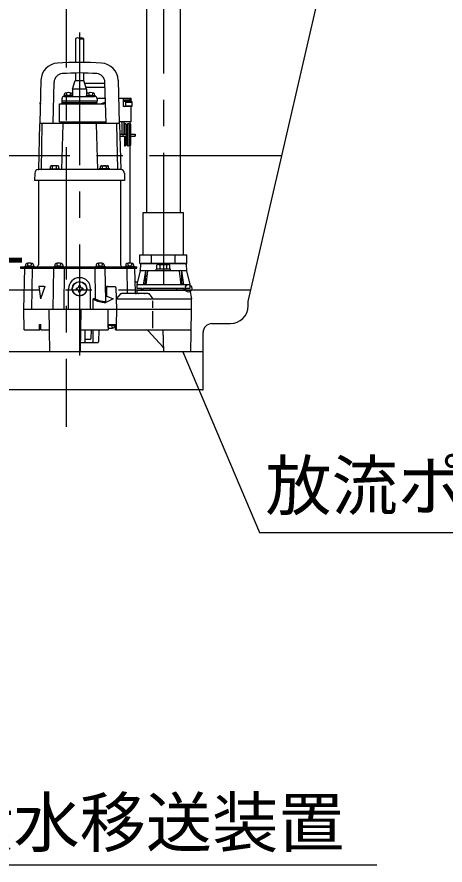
# Model space of a CAD drawing. Units: millimetres, scale not verified. Extents: x -10044 to 7274, y -6719 to 5358.
# Drawn here: x -3855 to -3370, y -3688 to -2728 of the extents above; entities that cross this region are included whole.
import ezdxf
from ezdxf.enums import TextEntityAlignment as Align

# ---------------------------------------------------------------- set-up
doc = ezdxf.new("R2010")
doc.units = ezdxf.units.MM
doc.header["$LTSCALE"] = 30
doc.linetypes.add('CHAIN1', pattern=[8, 5, -1, 1, -1])
doc.linetypes.add('DOUBLE_CHAIN1', pattern=[8.8, 5, -1, 0.6, -0.6, 0.6, -1])
doc.layers.add('0-0_KUTAI', color=4, linetype='Continuous', lineweight=25)
doc.layers.add('0-1_KIKI', color=3, linetype='Continuous', lineweight=25)
doc.styles.add('MS Gothic', font='')
doc.styles.get('MS Gothic').set_extended_font_data('MS Gothic')

msp = doc.modelspace()

# ---------------------------------------------------------------- linework, layer by layer
at = {"layer": '0-0_KUTAI'}
msp.add_line((-3446.77, -3688.38), (-4017.6, -3688.38), dxfattribs=at)
at = {"layer": '0-1_KIKI', "linetype": 'CHAIN1'}
for p, q in [((-3798.76, -1914.95), (-3798.76, -3192.06)), ((-3688.76, -2401.42), (-3688.76, -3060.94)), ((-3783.76, -2745.28), (-3783.76, -3111.16)), ((-3554.63, -2885), (-4059.4, -2885)), ((-3589.76, -3037), (-4045.92, -3037))]:
    msp.add_line(p, q, dxfattribs=at)
at = {"layer": '0-1_KIKI'}
for p, q in [((-3707.76, -2633), (-3707.76, -2949)), ((-3669.76, -2633), (-3669.76, -2949)), ((-3788.36, -2751.84), (-3788.36, -2779.03)), ((-3779.16, -2751.84), (-3779.16, -2779.03)), ((-3788.36, -2791.04), (-3788.36, -2799.5)), ((-3779.16, -2791.04), (-3779.16, -2799.5)), ((-3827.49, -2799.22), (-3828.76, -2848)), ((-3813.76, -2848), (-3812.55, -2801.47)), ((-3791.76, -2809.5), (-3788.76, -2799.5)), ((-3788.76, -2799.5), (-3778.76, -2799.5)), ((-3775.76, -2809.5), (-3778.76, -2799.5)), ((-3777.86, -2802.5), (-3754.95, -2802.5)), ((-3753.76, -2848), (-3754.98, -2801.47)), ((-3740.04, -2799.22), (-3738.76, -2848)), ((-3800.95, -2816.5), (-3800.87, -2814.85)), ((-3798.85, -2813.44), (-3798.15, -2816.04)), ((-3794.05, -2813.44), (-3794.75, -2816.04)), ((-3791.95, -2816.5), (-3792.04, -2814.85)), ((-3775.76, -2809.5), (-3791.76, -2809.5)), ((-3791.76, -2809.5), (-3791.76, -2817.5)), ((-3776.51, -2807), (-3754.84, -2807)), ((-3775.76, -2809.5), (-3775.76, -2816.5)), ((-3775.58, -2816.5), (-3775.49, -2814.85)), ((-3773.48, -2813.44), (-3772.78, -2816.04)), ((-3768.68, -2813.44), (-3769.37, -2816.04)), ((-3766.58, -2816.5), (-3766.66, -2814.85)), ((-3803.84, -2820.34), (-3803.95, -2822.5)), ((-3803.95, -2822.5), (-3763.58, -2822.5)), ((-3803.46, -2826), (-3803.46, -2824.5)), ((-3803.46, -2824.5), (-3764.07, -2824.5)), ((-3803.45, -2824.5), (-3803.45, -2822.5)), ((-3801.45, -2816.5), (-3791.76, -2816.5)), ((-3801.45, -2816.5), (-3801.45, -2817.5)), ((-3800.84, -2817.5), (-3766.68, -2817.5)), ((-3796.45, -2816.5), (-3798.15, -2816.04)), ((-3796.45, -2816.5), (-3794.75, -2816.04)), ((-3776.08, -2816.5), (-3776.08, -2817.5)), ((-3776.08, -2816.5), (-3766.08, -2816.5)), ((-3771.08, -2816.5), (-3772.78, -2816.04)), ((-3771.08, -2816.5), (-3769.37, -2816.04)), ((-3766.08, -2816.5), (-3766.08, -2817.5)), ((-3764.08, -2822.5), (-3764.08, -2824.5)), ((-3764.07, -2826), (-3764.07, -2824.5)), ((-3763.86, -2819.5), (-3754.51, -2819.5)), ((-3763.69, -2820.34), (-3763.58, -2822.5)), ((-3754.39, -2823.92), (-3759.41, -2826)), ((-3739.51, -2819.5), (-3725.15, -2819.5)), ((-3734.49, -2819.5), (-3734.49, -2829)), ((-3734.49, -2821.5), (-3726.91, -2821.5)), ((-3724.59, -2823.5), (-3734.49, -2823.5)), ((-3731.35, -2824.5), (-3732.35, -2823.5)), ((-3731.35, -2828.8), (-3731.35, -2824.5)), ((-3724.59, -2824.5), (-3731.35, -2824.5)), ((-3726.91, -2823.5), (-3726.91, -2819.5)), ((-3725.19, -2823.5), (-3725.19, -2819.5)), ((-3725.15, -2823.5), (-3725.15, -2819.5)), ((-3724.59, -2823.5), (-3724.59, -2829)), ((-3806.46, -2826), (-3755.78, -2826)), ((-3806.46, -2846.5), (-3806.46, -2826)), ((-3754.36, -2825.41), (-3755.78, -2826)), ((-3724.59, -2829), (-3734.49, -2829)), ((-3732.35, -2829), (-3731.35, -2828.8)), ((-3724.59, -2828.8), (-3731.35, -2828.8)), ((-3725.15, -2846.5), (-3725.15, -2829)), ((-3829.05, -2848.97), (-3830.39, -2900.21)), ((-3828.76, -2848), (-3738.76, -2848)), ((-3827.01, -2900.2), (-3826.1, -2848.98)), ((-3806.46, -2846.5), (-3753.8, -2846.5)), ((-3802.65, -2848.97), (-3804, -2900.21)), ((-3798.76, -2848), (-3798.76, -2846.5)), ((-3768.76, -2848), (-3768.76, -2846.5)), ((-3764.87, -2848.97), (-3763.53, -2900.21)), ((-3740.51, -2900.2), (-3741.43, -2848.98)), ((-3725.15, -2846.5), (-3738.8, -2846.5)), ((-3738.48, -2848.97), (-3737.14, -2900.21)), ((-3735.72, -2846.5), (-3735.72, -2860.5)), ((-3733.72, -2846.5), (-3733.72, -2860.5)), ((-3732.75, -2860.5), (-3732.75, -2848.5)), ((-3732, -2848.5), (-3732.75, -2848.5)), ((-3731, -2860.5), (-3731, -2849.5)), ((-3729.25, -2873.5), (-3729.25, -2848.5)), ((-3728.5, -2848.5), (-3729.25, -2848.5)), ((-3727.5, -2872.62), (-3727.5, -2849.5)), ((-3726.9, -2846.5), (-3726.9, -3006.4)), ((-3726.53, -2848.5), (-3726.9, -2848.5)), ((-3725.53, -2872.5), (-3725.53, -2849.5)), ((-3738.18, -2860.5), (-3730.47, -2860.5)), ((-3738.12, -2862.5), (-3730.47, -2862.5)), ((-3734.22, -2862.5), (-3734.22, -2860.5)), ((-3732.75, -2862.5), (-3732.75, -2873.5)), ((-3731, -2872.5), (-3731, -2862.5)), ((-3730.47, -2862.5), (-3730.47, -2860.5)), ((-3725.53, -2860.5), (-3720.65, -2860.5)), ((-3725.53, -2862.5), (-3720.65, -2862.5)), ((-3720.9, -2860.5), (-3720.9, -2862.5)), ((-3720.65, -2862.5), (-3720.65, -2860.5)), ((-3732.75, -2873.5), (-3732, -2873.5)), ((-3729.25, -2873.5), (-3728.38, -2873.5)), ((-3726.9, -2873.5), (-3726.53, -2873.5)), ((-3736.99, -2900.5), (-3830.54, -2900.5)), ((-3817.95, -2899.7), (-3806.05, -2899.7)), ((-3817.95, -2899.7), (-3817.95, -2900.5)), ((-3816.62, -2899.7), (-3816.62, -2896.82)), ((-3808.54, -2896.2), (-3815.47, -2896.2)), ((-3814.31, -2899.7), (-3814.31, -2896.82)), ((-3809.69, -2899.7), (-3809.69, -2896.82)), ((-3807.38, -2899.7), (-3807.38, -2896.82)), ((-3806.05, -2899.7), (-3806.05, -2900.5)), ((-3760.14, -2899.7), (-3760.14, -2896.82)), ((-3758.99, -2896.2), (-3752.06, -2896.2)), ((-3757.83, -2899.7), (-3757.83, -2896.82)), ((-3753.21, -2899.7), (-3753.21, -2896.82)), ((-3750.91, -2899.7), (-3750.91, -2896.82)), ((-3749.57, -2899.7), (-3749.57, -2900.5)), ((-3834.54, -2904.39), (-3834.76, -2913)), ((-3732.99, -2904.39), (-3732.76, -2913)), ((-3732.76, -2913), (-3834.76, -2913)), ((-3830.26, -2913), (-3830.26, -3008.5)), ((-3737.26, -2913), (-3737.26, -3008.5)), ((-3665.78, -2997), (-3665.78, -2949)), ((-3715.34, -2997), (-3662.22, -2997)), ((-3715.34, -3007), (-3715.34, -2997)), ((-3702.06, -3007), (-3702.06, -2997)), ((-3675.51, -3007), (-3675.51, -2997)), ((-3842.98, -3006.64), (-3842.29, -3009.24)), ((-3838.18, -3006.64), (-3838.88, -3009.24)), ((-3809.7, -3006.64), (-3809, -3009.24)), ((-3804.9, -3006.64), (-3805.6, -3009.24)), ((-3762.63, -3006.64), (-3761.93, -3009.24)), ((-3757.83, -3006.64), (-3758.53, -3009.24)), ((-3729.34, -3006.64), (-3728.65, -3009.24)), ((-3724.54, -3006.64), (-3725.24, -3009.24)), ((-3663.75, -3007), (-3713.78, -3007)), ((-3850.76, -3010.5), (-3718.72, -3010.5)), ((-3850.76, -3010.5), (-3850.76, -3012)), ((-3850.76, -3012), (-3718.72, -3012)), ((-3846.08, -3012), (-3847.08, -3059)), ((-3845.58, -3009.7), (-3835.58, -3009.7)), ((-3845.58, -3009.7), (-3845.58, -3010.5)), ((-3845.08, -3008.41), (-3845.08, -3009.7)), ((-3840.58, -3009.7), (-3842.29, -3009.24)), ((-3840.58, -3009.7), (-3838.88, -3009.24)), ((-3837.26, -3012), (-3838.26, -3059)), ((-3836.08, -3008.41), (-3836.08, -3009.7)), ((-3835.58, -3009.7), (-3835.58, -3010.5)), ((-3813.74, -3059), (-3812.78, -3012)), ((-3812.3, -3009.7), (-3802.3, -3009.7)), ((-3812.3, -3009.7), (-3812.3, -3010.5)), ((-3811.8, -3008.41), (-3811.8, -3009.7)), ((-3807.3, -3009.7), (-3809, -3009.24)), ((-3807.3, -3009.7), (-3805.6, -3009.24)), ((-3802.8, -3008.41), (-3802.8, -3009.7)), ((-3802.3, -3009.7), (-3802.3, -3010.5)), ((-3801.06, -3012), (-3801.39, -3059)), ((-3766.47, -3012), (-3766.22, -3047)), ((-3765.23, -3009.7), (-3755.23, -3009.7)), ((-3765.23, -3009.7), (-3765.23, -3010.5)), ((-3764.73, -3008.41), (-3764.73, -3009.7)), ((-3760.23, -3009.7), (-3761.93, -3009.24)), ((-3760.23, -3009.7), (-3758.53, -3009.24)), ((-3755.73, -3008.41), (-3755.73, -3009.7)), ((-3755.23, -3009.7), (-3755.23, -3010.5)), ((-3753.98, -3049.29), (-3754.75, -3012)), ((-3731.94, -3009.7), (-3731.94, -3010.5)), ((-3731.94, -3009.7), (-3721.94, -3009.7)), ((-3731.44, -3008.41), (-3731.44, -3009.7)), ((-3730.26, -3012), (-3729.65, -3041)), ((-3726.94, -3009.7), (-3728.65, -3009.24)), ((-3726.94, -3009.7), (-3725.24, -3009.24)), ((-3722.44, -3008.41), (-3722.44, -3009.7)), ((-3721.94, -3009.7), (-3721.94, -3010.5)), ((-3721.44, -3012), (-3720.85, -3040.02)), ((-3718.72, -3012), (-3718.72, -3010.5)), ((-3714.93, -3015.11), (-3718.67, -3030.77)), ((-3714.78, -3007.98), (-3714.9, -3014.89)), ((-3662.62, -3015), (-3714.9, -3015)), ((-3709.15, -3015), (-3711.71, -3030.87)), ((-3709.15, -3015), (-3709.39, -3029.02)), ((-3706.62, -3015), (-3708.68, -3030.87)), ((-3680.76, -3013.4), (-3696.76, -3013.4)), ((-3696.76, -3015), (-3696.76, -3013.4)), ((-3696.27, -3013.4), (-3696.27, -3008.9)), ((-3694.39, -3007.9), (-3683.13, -3007.9)), ((-3692.52, -3013.4), (-3692.52, -3008.9)), ((-3685.01, -3013.4), (-3685.01, -3008.9)), ((-3681.26, -3013.4), (-3681.26, -3008.9)), ((-3680.76, -3015), (-3680.76, -3013.4)), ((-3670.91, -3015), (-3668.85, -3030.87)), ((-3668.38, -3015), (-3665.82, -3030.87)), ((-3668.38, -3015), (-3668.14, -3029.02)), ((-3662.75, -3007.98), (-3662.63, -3014.89)), ((-3662.6, -3015.11), (-3658.86, -3030.77)), ((-3823.98, -3033), (-3829.69, -3033)), ((-3829.69, -3033), (-3827.96, -3047)), ((-3823.15, -3033), (-3827.96, -3047)), ((-3796.26, -3059), (-3796.26, -3035.5)), ((-3787.61, -3034.73), (-3786.84, -3034.73)), ((-3787.61, -3034.73), (-3787.61, -3036.27)), ((-3784.53, -3031.65), (-3784.53, -3032.42)), ((-3784.53, -3031.65), (-3782.99, -3031.65)), ((-3782.99, -3031.65), (-3782.99, -3032.42)), ((-3779.91, -3034.73), (-3780.68, -3034.73)), ((-3779.91, -3034.73), (-3779.91, -3036.27)), ((-3771.26, -3059), (-3771.26, -3035.5)), ((-3752.73, -3044), (-3752.94, -3033)), ((-3751.94, -3033), (-3743.52, -3033)), ((-3742.52, -3034), (-3742.04, -3059.02)), ((-3718.01, -3028), (-3721.1, -3028)), ((-3718.69, -3030.98), (-3718.76, -3035)), ((-3712.76, -3035), (-3718.76, -3035)), ((-3658.84, -3030.87), (-3718.69, -3030.87)), ((-3713.76, -3035), (-3713.76, -3037)), ((-3712.76, -3035), (-3712.76, -3035.5)), ((-3665.76, -3035), (-3711.76, -3035)), ((-3711.76, -3035), (-3711.76, -3035.5)), ((-3710.72, -3030), (-3708.56, -3030)), ((-3703.76, -3035), (-3703.76, -3037)), ((-3673.76, -3035), (-3673.76, -3037)), ((-3666.81, -3030), (-3668.96, -3030)), ((-3665.76, -3035), (-3665.76, -3035.5)), ((-3664.76, -3035), (-3664.76, -3035.5)), ((-3663.76, -3035), (-3663.76, -3037)), ((-3787.61, -3036.27), (-3786.84, -3036.27)), ((-3784.53, -3039.35), (-3784.53, -3038.58)), ((-3784.53, -3039.35), (-3782.99, -3039.35)), ((-3782.99, -3039.35), (-3782.99, -3038.58)), ((-3779.91, -3036.27), (-3780.68, -3036.27)), ((-3736.85, -3041), (-3742.27, -3047)), ((-3706.17, -3041), (-3735.88, -3041)), ((-3718.76, -3037), (-3718.82, -3040.02)), ((-3718.76, -3037), (-3658.76, -3037)), ((-3705.17, -3041), (-3700.74, -3047)), ((-3658.76, -3037), (-3657.02, -3046.76)), ((-3768.43, -3059), (-3768.43, -3047)), ((-3766.22, -3047), (-3768.43, -3047)), ((-3742.27, -3047), (-3656.98, -3047)), ((-3700.74, -3057), (-3700.74, -3049)), ((-3656.76, -3059), (-3656.97, -3047.24)), ((-3656.76, -3059), (-3847.08, -3059)), ((-3846.36, -3082), (-3846.76, -3059)), ((-3817.83, -3082), (-3818.24, -3059)), ((-3782.16, -3082), (-3781.76, -3059)), ((-3751.73, -3059.02), (-3751.55, -3076)), ((-3700.74, -3080), (-3700.74, -3061)), ((-3657.22, -3085), (-3656.76, -3059)), ((-3846.36, -3082), (-3828.62, -3082)), ((-3829.14, -3076), (-3827.56, -3076)), ((-3829.14, -3082), (-3829.14, -3076)), ((-3828.71, -3076.8), (-3828.71, -3076)), ((-3828.71, -3076.8), (-3827.56, -3076.8)), ((-3828.62, -3082), (-3828.62, -3076.8)), ((-3828.21, -3078.09), (-3828.21, -3076.8)), ((-3827.56, -3082), (-3827.56, -3076)), ((-3827.56, -3082), (-3817.67, -3082)), ((-3817.24, -3107), (-3817.67, -3082)), ((-3782.76, -3107), (-3782.33, -3082)), ((-3782.33, -3082), (-3751.49, -3082)), ((-3777.63, -3082), (-3777.87, -3095.52)), ((-3770.69, -3082), (-3770.86, -3092.01)), ((-3768.54, -3082), (-3768.78, -3095.52)), ((-3762.01, -3082), (-3762.25, -3095.52)), ((-3751.55, -3076), (-3742.21, -3076)), ((-3751.55, -3076), (-3751.49, -3082)), ((-3751.54, -3076.8), (-3743.78, -3076.8)), ((-3751.18, -3079.86), (-3750.48, -3077.26)), ((-3748.78, -3076.8), (-3750.48, -3077.26)), ((-3748.78, -3076.8), (-3747.07, -3077.26)), ((-3746.38, -3079.86), (-3747.07, -3077.26)), ((-3744.28, -3078.09), (-3744.28, -3076.8)), ((-3743.78, -3076.8), (-3743.78, -3076)), ((-3742.85, -3082), (-3742.85, -3076)), ((-3742.85, -3082), (-3657.16, -3082)), ((-3705.87, -3083), (-3689.1, -3101.72)), ((-3689.2, -3082), (-3688.76, -3107)), ((-3633.76, -3075), (-3612.76, -3075)), ((-3777.82, -3092.5), (-3771.36, -3092.5)), ((-3657.76, -3107), (-3657.38, -3085)), ((-3657.38, -3085), (-3657.22, -3085)), ((-3782.58, -3096.5), (-3763.25, -3096.5)), ((-3643.76, -3107), (-3983.76, -3107)), ((-3644.76, -3150), (-3982.76, -3150))]:
    msp.add_line(p, q, dxfattribs=at)
at = {"layer": '0-1_KIKI', "linetype": 'DOUBLE_CHAIN1'}
msp.add_line((-3827.16, -2825.98), (-3829.06, -2825.65), dxfattribs=at)
at = {"layer": '0-1_KIKI', "color": 4}
for p, q in [((-3666.82, -3107), (-3579.8, -3311.63)), ((-3579.8, -3311.63), (-3179.44, -3311.63))]:
    msp.add_line(p, q, dxfattribs=at)
at = {"layer": '0-1_KIKI'}
for points in [[(-3592.76, -3055), (-3592.76, -3050), (-3488.76, -2600)], [(-3749.57, -2899.7), (-3761.47, -2899.7), (-3761.47, -2900.5)], [(-3711.78, -2997), (-3711.78, -2949), (-3665.78, -2949)], [(-3715.34, -3007), (-3662.22, -3007), (-3662.22, -2997)], [(-3658.83, -3030.98), (-3658.76, -3035), (-3664.76, -3035)], [(-3754.09, -3044), (-3752.73, -3044), (-3745.7, -3047), (-3753.95, -3051)], [(-3742.04, -3059.02), (-3742.21, -3076), (-3742.28, -3082)], [(-3644.76, -3150), (-3643.76, -3150), (-3643.76, -3085)]]:
    msp.add_lwpolyline(points, dxfattribs=at)
for radius in [8.25, 8]:
    msp.add_circle((-3783.76, -3035.5), radius, dxfattribs=at)
for centre, radius, start, end in [((-3786.06, -2755.83), 4.6, 60, 120), ((-3781.46, -2755.83), 4.6, 60, 120), ((-3781.46, -2747.86), 4.6, 240, 300), ((-3807.49, -2799.74), 20, 93.58, 178.5), ((-3783.76, -3179), 400, 86.42, 93.58), ((-3760.03, -2799.74), 20, 1.5, 86.42), ((-3802.55, -2801.74), 10, 94.489, 178.5), ((-3783.76, -3041), 250, 85.511, 94.489), ((-3764.98, -2801.74), 10, 1.5, 85.511), ((-3799.63, -2814.92), 1.24, 104.352, 177), ((-3796.45, -2825.2), 12, 73.125, 106.875), ((-3793.28, -2814.92), 1.24, 3, 75.648), ((-3774.25, -2814.92), 1.24, 104.352, 177), ((-3771.08, -2825.2), 12, 73.125, 106.875), ((-3767.9, -2814.92), 1.24, 3, 75.648), ((-3800.84, -2820.5), 3, 90, 177), ((-3766.68, -2820.5), 3, 3, 90), ((-3828.05, -2849), 1, 90, 178.5), ((-3825.1, -2849), 1, 90, 178.976), ((-3801.65, -2849), 1, 90, 178.5), ((-3765.87, -2849), 1, 1.5, 90), ((-3742.43, -2849), 1, 1.024, 90), ((-3739.48, -2849), 1, 1.5, 90), ((-3732, -2849.5), 1, 0, 90), ((-3728.5, -2849.5), 1, 0, 90), ((-3726.53, -2849.5), 1, 0, 90), ((-3732, -2872.5), 1, 270, 0), ((-3728.38, -2872.62), 0.874, 270, 0), ((-3726.53, -2872.5), 1, 270, 0), ((-3830.54, -2904.5), 4, 90, 178.5), ((-3830.69, -2900.2), 0.3, 271.996, 358.5), ((-3827.31, -2900.2), 0.3, 270, 358.976), ((-3815.47, -2897.59), 1.39, 33.627, 146.373), ((-3812, -2900.82), 4.62, 60, 120), ((-3808.54, -2897.59), 1.39, 33.627, 146.373), ((-3804.3, -2900.2), 0.3, 270, 358.5), ((-3763.23, -2900.2), 0.3, 181.5, 270), ((-3758.99, -2897.59), 1.39, 33.627, 146.373), ((-3755.52, -2900.82), 4.62, 60, 120), ((-3752.06, -2897.59), 1.39, 33.627, 146.373), ((-3740.21, -2900.2), 0.3, 181.024, 270), ((-3736.84, -2900.2), 0.3, 181.5, 268.004), ((-3736.99, -2904.5), 4, 1.5, 90), ((-3843.48, -3008.41), 1.6, 106.191, 180), ((-3840.58, -3018.4), 12, 73.809, 106.191), ((-3837.68, -3008.41), 1.6, 0, 73.809), ((-3810.2, -3008.41), 1.6, 106.191, 180), ((-3807.3, -3018.4), 12, 73.809, 106.191), ((-3804.4, -3008.41), 1.6, 0, 73.809), ((-3763.13, -3008.41), 1.6, 106.191, 180), ((-3760.23, -3018.4), 12, 73.809, 106.191), ((-3757.33, -3008.41), 1.6, 0, 73.809), ((-3729.84, -3008.41), 1.6, 106.191, 180), ((-3726.94, -3018.4), 12, 73.809, 106.191), ((-3724.04, -3008.41), 1.6, 0, 73.809), ((-3713.78, -3008), 1, 90, 179), ((-3663.75, -3008), 1, 1, 90), ((-3832.26, -3008.5), 2, 270, 0), ((-3735.26, -3008.5), 2, 180, 270), ((-3715.9, -3014.87), 1, 346.577, 359), ((-3694.39, -3010.15), 2.25, 33.626, 146.374), ((-3688.76, -3015.4), 7.51, 60, 120), ((-3683.13, -3010.15), 2.25, 33.626, 146.374), ((-3661.63, -3014.87), 1, 181, 193.423), ((-3783.76, -3035.5), 12.5, 0, 180), ((-3823.98, -3032), 1, 270, 349.52), ((-3786.84, -3032.42), 2.31, 270, 0), ((-3780.68, -3032.42), 2.31, 180, 270), ((-3751.94, -3032), 1, 180, 270), ((-3743.52, -3034), 1, 0, 90), ((-3717.69, -3031), 1, 166.577, 179), ((-3712.26, -3035.5), 0.5, 180, 0), ((-3710.72, -3031), 1, 166.577, 172.746), ((-3710.72, -3031), 1, 90, 168.639), ((-3710.39, -3029), 1, 270, 359), ((-3667.14, -3029), 1, 181, 270), ((-3666.81, -3031), 1, 11.361, 90), ((-3666.81, -3031), 1, 7.254, 13.423), ((-3665.26, -3035.5), 0.5, 180, 0), ((-3660.32, -3035), 4, 0, 180), ((-3660.32, -3035), 4, 180, 0), ((-3659.83, -3031), 1, 1, 13.423), ((-3786.84, -3038.58), 2.31, 0, 90), ((-3780.68, -3038.58), 2.31, 90, 180), ((-3735.85, -3040), 1, 179, 268), ((-3719.85, -3040), 1, 181.219, 270), ((-3719.82, -3040), 1, 270, 359), ((-3717.31, -3040), 1, 270, 359), ((-3710.07, -3040), 1, 270, 359), ((-3706.17, -3040), 1, 270, 359), ((-3753.95, -3022.79), 28.21, 239.116, 270), ((-3753.96, -3021.59), 28.21, 244.231, 268.912), ((-3754.48, -3049.3), 0.5, 268.912, 1.17), ((-3659.97, -3047.29), 3, 1, 10.151), ((-3612.76, -3055), 20, 270, 0), ((-3826.61, -3078.09), 1.6, 180, 233.867), ((-3748.78, -3068.1), 12, 256.818, 286.191), ((-3745.88, -3078.09), 1.6, 286.191, 0), ((-3708.1, -3085), 3, 41.849, 90), ((-3633.76, -3085), 10, 90, 180), ((-3771.36, -3092), 0.5, 270, 359), ((-3778.87, -3095.5), 1, 270, 359), ((-3769.77, -3095.5), 1, 270, 359), ((-3763.25, -3095.5), 1, 270, 359), ((-3689.84, -3102.39), 1, 1, 41.849)]:
    msp.add_arc(centre, radius, start, end, dxfattribs=at)
at = {"layer": '0-1_KIKI', "linetype": 'DOUBLE_CHAIN1'}
msp.add_arc((-3827.46, -2847.7), 0.3, 270, 0, dxfattribs=at)

# ---------------------------------------------------------------- texts
at = {"layer": '0-1_KIKI', "color": 4, "style": 'MS Gothic'}
for s, p in [('L.W.L', (-4032.56, -3022.49)), ('放流ポンプ', (-3573.18, -3302.45)), ('循環水移送装置', (-4008.6, -3684.17))]:
    msp.add_text(s, height=54.99, dxfattribs=at).set_placement(p, align=Align.BOTTOM_LEFT)

doc.saveas('drawing.dxf')
